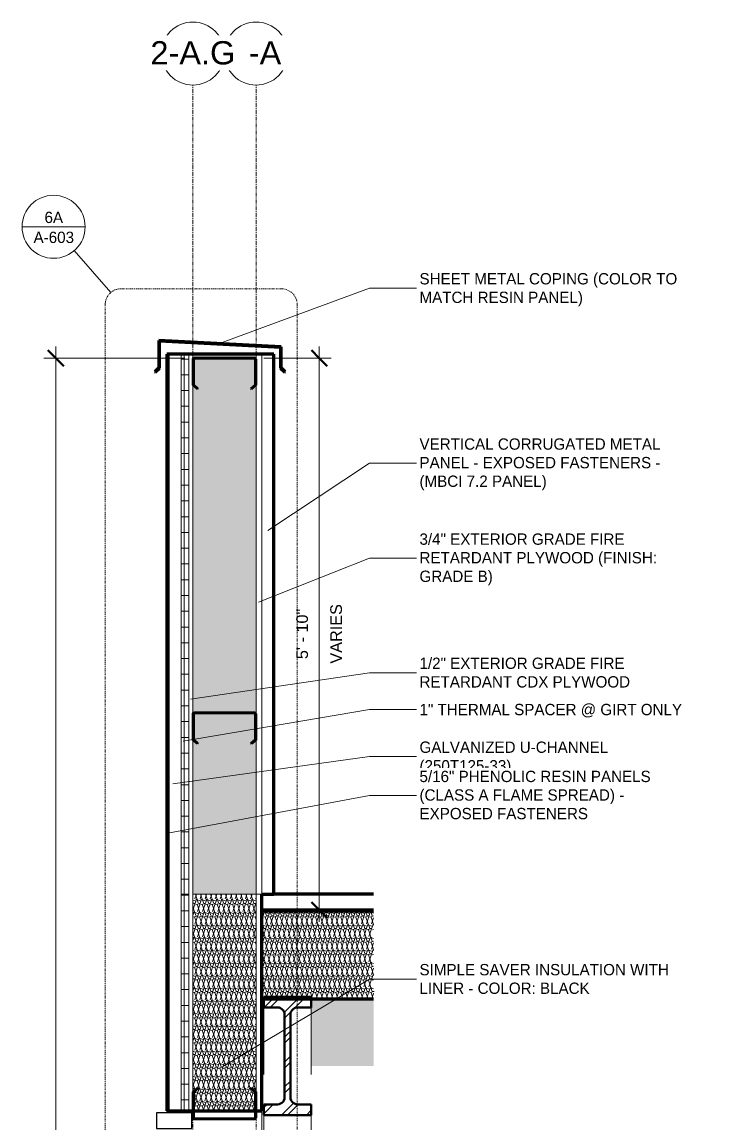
# Model space of a CAD drawing. Header units: inches. Extents: x 22745 to 23276, y -53 to 309.
# Drawn here: x 22874.3 to 22963.4, y 144.1 to 283.9 of the extents above; entities that cross this region are included whole.
import ezdxf

# ---------------------------------------------------------------- set-up
doc = ezdxf.new("R2010")
doc.units = ezdxf.units.IN
doc.header["$MEASUREMENT"] = 0
doc.linetypes.add('Dash Dot 3_16_', pattern=[0.3125, 0.1875, -0.0625, 0, -0.0625])
doc.linetypes.add('Grid Line 1_2_', pattern=[0.875, 0.5, -0.125, 0.125, -0.125])
for name, color, linetype, lineweight in [('A-ANNO-DIMS', 211, 'Continuous', 9), ('A-ANNO-DIMS-16', 211, 'Continuous', 9), ('A-ANNO-IDEN', 131, 'Continuous', 9), ('A-ANNO-SYMB', 150, 'Continuous', 9), ('A-CLNG', 13, 'Continuous', 18), ('A-CLNG-PATT', 13, 'Continuous', 18), ('A-DETL', 90, 'Continuous', 9), ('A-GLAZ-CWMG', 51, 'Continuous', 9), ('A-ROOF', 132, 'Continuous', 18), ('A-ROOF-PATT', 132, 'Continuous', 18), ('A-WALL', 113, 'Continuous', 18), ('A-WALL-PATT', 111, 'Continuous', 70), ('S-BEAM', 12, 'Continuous', 9), ('S-GRID', 1, 'Continuous', 9), ('S-GRID-IDEN', 1, 'Continuous', 9)]:
    doc.layers.add(name, color=color, linetype=linetype, lineweight=lineweight)
doc.styles.add('Arial_1', font='arial.ttf', dxfattribs={"height": 2.950599})
doc.styles.add('Arial_2', font='arial.ttf', dxfattribs={"height": 1.475299})
doc.styles.add('Century Gothic', font='GOTHIC.TTF', dxfattribs={"height": 1.437112})
doc.dimstyles.new('Linear_-_3_32__Arial', dxfattribs={"dimscale": 12, "dimtxt": 1.5, "dimasz": 0.166667, "dimexe": 0.125, "dimexo": 0.083333, "dimgap": 0.083333, "dimtad": 1, "dimdec": 4, "dimrnd": 0.0625, "dimzin": 1, "dimdsep": 46, "dimlunit": 4, "dimtxsty": 'Arial_2', "dimblk1": 'OBLIQUE', "dimblk2": 'OBLIQUE', "dimsah": 1, "dimcen": 0.09, "dimdle": 0.125, "dimazin": 0, "dimtfac": 1, "dimtdec": 4, "dimtix": 1, "dimtmove": 0, "dimatfit": 3, "dimfxl": 1, "dimtvp": 1, "dimtfill": 1, "dimfrac": 2, "dimtolj": 1, "dimtzin": 0, "dimarcsym": 2})
doc.dimstyles.new('Linear_-_3_32__Arial_1', dxfattribs={"dimscale": 12, "dimtxt": 1.5, "dimasz": 0.166667, "dimexe": 0.125, "dimexo": 0.083333, "dimgap": 0.083333, "dimtad": 1, "dimdec": 4, "dimrnd": 0.0625, "dimzin": 1, "dimdsep": 46, "dimlunit": 4, "dimtxsty": 'Arial_2', "dimblk1": 'OBLIQUE', "dimblk2": 'OBLIQUE', "dimsah": 1, "dimcen": 0.09, "dimdle": 0.125, "dimazin": 0, "dimtfac": 1, "dimtdec": 4, "dimtix": 1, "dimtmove": 0, "dimatfit": 3, "dimfxl": 1, "dimtvp": 1, "dimtfill": 1, "dimfrac": 2, "dimtolj": 1, "dimtzin": 0, "dimarcsym": 2})
pattern_1 = [(0, (-21553.164, 101.134), (0, 2), []), (90, (-21553.164, 101.134), (-2, 1e-16), [])]
pattern_2 = [(161.57, (-21553.084, 101.214), (-0.6397287956, 0.0002609723), [0, -4.554, 0.506, 0]), (18.43, (-21553.244, 101.214), (-0.6397287956, -0.0002609723), [0, -4.554, 0.506, 0]), (108.43, (-21553.084, 101.214), (0.3202005462, -1.599823931), [1.518, -3.542]), (71.57, (-21553.244, 101.214), (0.3202005462, 1.599823931), [1.518, -3.542])]
pattern_3 = [(45, (-21553.164, 101.134), (-1.583919, 1.583919), []), (45, (-21553.164, 103.534), (-1.583919, 1.583919), [])]

# ---------------------------------------------------------------- blocks, each defined once
blk = doc.blocks.new('W-Wide Flange - 1_-5_-1341919-Wall Section - One Story - Storefront _ Parapet')
at = {"layer": 'S-BEAM'}
h = blk.add_hatch(dxfattribs=at)
h.set_pattern_fill('FP_11', color=256, style=0, pattern_type=2)
h.set_pattern_definition(pattern_3)
h.paths.add_polyline_path([(-22783.01, 145.22), (-22780.3, 145.22), (-22780.3, 146.58), (-22782.04, 146.58), (-22782.24, 146.6), (-22782.42, 146.67), (-22782.59, 146.77), (-22782.73, 146.91), (-22782.84, 147.08), (-22782.91, 147.27), (-22782.93, 147.47), (-22782.93, 157.98), (-22782.91, 158.18), (-22782.84, 158.36), (-22782.73, 158.53), (-22782.59, 158.67), (-22782.42, 158.78), (-22782.24, 158.85), (-22782.04, 158.87), (-22780.3, 158.87), (-22780.3, 160.23), (-22786.3, 160.23), (-22786.3, 158.87), (-22784.57, 158.87), (-22784.37, 158.85), (-22784.18, 158.78), (-22784.01, 158.67), (-22783.87, 158.53), (-22783.77, 158.36), (-22783.7, 158.18), (-22783.68, 157.98), (-22783.68, 147.47), (-22783.7, 147.27), (-22783.77, 147.08), (-22783.87, 146.91), (-22784.01, 146.77), (-22784.18, 146.67), (-22784.37, 146.6), (-22784.57, 146.58), (-22786.3, 146.58), (-22786.3, 145.22)], flags=0)
at = {"layer": 'S-BEAM', "lineweight": 50}
for p, q in [((-22780.3, 160.23), (-22786.3, 160.23)), ((-22786.3, 160.23), (-22786.3, 159.97)), ((-22786.3, 159.97), (-22786.3, 158.87)), ((-22780.3, 159.97), (-22780.3, 160.23)), ((-22780.3, 158.87), (-22780.3, 159.97)), ((-22786.3, 158.87), (-22784.57, 158.87)), ((-22783.68, 157.98), (-22783.68, 147.47)), ((-22782.93, 147.47), (-22782.93, 157.98)), ((-22782.04, 158.87), (-22780.3, 158.87)), ((-22784.57, 146.58), (-22786.3, 146.58)), ((-22786.3, 146.58), (-22786.3, 145.22)), ((-22780.3, 146.58), (-22782.04, 146.58)), ((-22780.3, 145.22), (-22780.3, 146.58)), ((-22786.3, 145.22), (-22780.3, 145.22))]:
    blk.add_line(p, q, dxfattribs=at)
at = {"layer": 'S-BEAM'}
for p, q in [((-22786.3, 150.36), (-22786.3, 158.87)), ((-22780.3, 150.36), (-22780.3, 158.87)), ((-22786.3, 139.83), (-22786.3, 145.22)), ((-22780.3, 139.83), (-22780.3, 145.22))]:
    blk.add_line(p, q, dxfattribs=at)
at = {"layer": 'S-BEAM', "lineweight": 50, "flags": 128}
for points in [[(-22784.57, 158.87), (-22784.37, 158.85), (-22784.18, 158.78), (-22784.01, 158.67), (-22783.87, 158.53), (-22783.77, 158.36), (-22783.7, 158.18), (-22783.68, 157.98)], [(-22782.93, 157.98), (-22782.91, 158.18), (-22782.84, 158.36), (-22782.73, 158.53), (-22782.59, 158.67), (-22782.42, 158.78), (-22782.24, 158.85), (-22782.04, 158.87)], [(-22783.68, 147.47), (-22783.7, 147.27), (-22783.77, 147.08), (-22783.87, 146.91), (-22784.01, 146.77), (-22784.18, 146.67), (-22784.37, 146.6), (-22784.57, 146.58)], [(-22782.04, 146.58), (-22782.24, 146.6), (-22782.42, 146.67), (-22782.59, 146.77), (-22782.73, 146.91), (-22782.84, 147.08), (-22782.91, 147.27), (-22782.93, 147.47)]]:
    blk.add_lwpolyline(points, dxfattribs=at)
blk = doc.blocks.new('Girt_C - 8_D-1405604-Wall Section - One Story - Storefront _ Parapet')
at = {"layer": 'S-BEAM'}
h = blk.add_hatch(dxfattribs=at)
h.set_pattern_fill('FP_11', color=256, style=0, pattern_type=2)
h.set_pattern_definition(pattern_3)
h.paths.add_polyline_path([(-22787.88, 237.31), (-22787.3, 237.8), (-22787.3, 241.11), (-22787.36, 241.24), (-22787.49, 241.3), (-22795.12, 241.3), (-22795.25, 241.24), (-22795.3, 241.11), (-22795.3, 237.8), (-22794.73, 237.31), (-22794.66, 237.4), (-22795.19, 237.85), (-22795.19, 241.11), (-22795.17, 241.17), (-22795.12, 241.19), (-22787.49, 241.19), (-22787.44, 241.17), (-22787.41, 241.11), (-22787.41, 237.85), (-22787.95, 237.4)], flags=0)
at = {"layer": 'S-BEAM', "lineweight": 50}
for p, q in [((-22795.3, 241.11), (-22795.3, 237.8)), ((-22795.19, 237.85), (-22795.19, 241.11)), ((-22787.49, 241.3), (-22795.12, 241.3)), ((-22795.12, 241.19), (-22787.49, 241.19)), ((-22787.41, 241.11), (-22787.41, 237.85)), ((-22787.3, 237.8), (-22787.3, 241.11)), ((-22795.3, 237.8), (-22794.73, 237.31)), ((-22794.66, 237.4), (-22795.19, 237.85)), ((-22787.41, 237.85), (-22787.95, 237.4)), ((-22787.88, 237.31), (-22787.3, 237.8)), ((-22794.73, 237.31), (-22794.66, 237.4)), ((-22787.95, 237.4), (-22787.88, 237.31))]:
    blk.add_line(p, q, dxfattribs=at)
for centre, radius, start, end in [((-22795.12, 241.11), 0.188, 90, 180), ((-22795.12, 241.11), 0.0782, 90, 177.8773), ((-22787.49, 241.11), 0.188, 0, 90), ((-22787.49, 241.11), 0.0782, 3.0424, 90)]:
    blk.add_arc(centre, radius, start, end, dxfattribs=at)
blk = doc.blocks.new('Girt_C - 8_D-1405504-Wall Section - One Story - Storefront _ Parapet')
at = {"layer": 'S-BEAM'}
h = blk.add_hatch(dxfattribs=at)
h.set_pattern_fill('FP_11', color=256, style=0, pattern_type=2)
h.set_pattern_definition(pattern_3)
h.paths.add_polyline_path([(-22787.49, 144.69), (-22787.36, 144.74), (-22787.3, 144.88), (-22787.3, 148.19), (-22787.88, 148.67), (-22787.95, 148.59), (-22787.41, 148.14), (-22787.41, 144.87), (-22787.44, 144.82), (-22787.49, 144.8), (-22795.12, 144.8), (-22795.17, 144.82), (-22795.19, 144.87), (-22795.19, 148.14), (-22794.66, 148.59), (-22794.73, 148.67), (-22795.3, 148.19), (-22795.3, 144.88), (-22795.25, 144.74), (-22795.12, 144.69), (-22788.32, 144.69)], flags=0)
at = {"layer": 'S-BEAM', "lineweight": 50}
for p, q in [((-22794.73, 148.67), (-22795.3, 148.19)), ((-22795.3, 148.19), (-22795.3, 144.88)), ((-22795.19, 148.14), (-22794.66, 148.59)), ((-22794.66, 148.59), (-22794.73, 148.67)), ((-22787.88, 148.67), (-22787.95, 148.59)), ((-22787.95, 148.59), (-22787.41, 148.14)), ((-22787.3, 148.19), (-22787.88, 148.67)), ((-22787.3, 144.88), (-22787.3, 148.19)), ((-22795.19, 144.87), (-22795.19, 148.14)), ((-22787.41, 148.14), (-22787.41, 144.87)), ((-22787.49, 144.8), (-22795.12, 144.8)), ((-22795.12, 144.69), (-22787.49, 144.69))]:
    blk.add_line(p, q, dxfattribs=at)
for centre, radius, start, end in [((-22795.12, 144.88), 0.187, 180, 270), ((-22795.12, 144.88), 0.0782, 183.0424, 270), ((-22787.49, 144.88), 0.188, 270, 0), ((-22787.49, 144.88), 0.0782, 270, 357.8773)]:
    blk.add_arc(centre, radius, start, end, dxfattribs=at)
blk = doc.blocks.new('Girt_C - 8_D-V2-Wall Section - One Story - Storefront _ Parapet')
at = {"layer": 'S-BEAM'}
h = blk.add_hatch(dxfattribs=at)
h.set_pattern_fill('FP_11', color=256, style=0, pattern_type=2)
h.set_pattern_definition(pattern_3)
h.paths.add_polyline_path([(-22787.88, 192.31), (-22787.3, 192.8), (-22787.3, 196.11), (-22787.36, 196.24), (-22787.49, 196.3), (-22795.12, 196.3), (-22795.25, 196.24), (-22795.3, 196.11), (-22795.3, 192.8), (-22794.73, 192.31), (-22794.66, 192.4), (-22795.19, 192.85), (-22795.19, 196.11), (-22795.17, 196.17), (-22795.12, 196.19), (-22787.49, 196.19), (-22787.44, 196.17), (-22787.41, 196.11), (-22787.41, 192.85), (-22787.95, 192.4)], flags=0)
at = {"layer": 'S-BEAM', "lineweight": 50}
for p, q in [((-22795.3, 196.11), (-22795.3, 192.8)), ((-22795.19, 192.85), (-22795.19, 196.11)), ((-22787.49, 196.3), (-22795.12, 196.3)), ((-22795.12, 196.19), (-22787.49, 196.19)), ((-22787.41, 196.11), (-22787.41, 192.85)), ((-22787.3, 192.8), (-22787.3, 196.11)), ((-22795.3, 192.8), (-22794.73, 192.31)), ((-22794.66, 192.4), (-22795.19, 192.85)), ((-22794.73, 192.31), (-22794.66, 192.4)), ((-22787.41, 192.85), (-22787.95, 192.4)), ((-22787.95, 192.4), (-22787.88, 192.31)), ((-22787.88, 192.31), (-22787.3, 192.8))]:
    blk.add_line(p, q, dxfattribs=at)
for centre, radius, start, end in [((-22795.12, 196.11), 0.188, 90, 180), ((-22795.12, 196.11), 0.0782, 90, 177.8773), ((-22787.49, 196.11), 0.188, 0, 90), ((-22787.49, 196.11), 0.0782, 3.0424, 90)]:
    blk.add_arc(centre, radius, start, end, dxfattribs=at)
blk = doc.blocks.new('Rectangular Mullion - Exterior 2_ x 4_5_-1060761-Wall Section - One Story - Storefront _ Parapet')
at = {"layer": 'A-GLAZ-CWMG', "lineweight": 30}
for p, q in [((-22799.93, 145.5), (-22799.93, 143.5)), ((-22795.43, 145.5), (-22799.93, 145.5)), ((-22795.43, 143.5), (-22795.43, 145.5)), ((-22799.93, 143.5), (-22795.43, 143.5))]:
    blk.add_line(p, q, dxfattribs=at)
blk = doc.blocks.new('Grid - Grid Head - Circle-14747-Wall Section - One Story - Storefront _ Parapet')
at = {"layer": 'S-GRID-IDEN'}
blk.add_circle((-22787.3, 279.89), 4, dxfattribs=at)
blk = doc.blocks.new('DIMBLOCK3-Wall Section - One Story - Storefront _ Parapet')
at = {"layer": 'A-ANNO-DIMS-16', "lineweight": 50}
for p, q in [((22878.58, 241.24), (22877.58, 242.24)), ((22878.58, 241.24), (22879.58, 240.24)), ((22878.58, 0), (22877.58, 1)), ((22878.58, 0), (22879.58, -1))]:
    blk.add_line(p, q, dxfattribs=at)
at = {"layer": 'A-ANNO-DIMS-16'}
for p, q in [((22878.58, 242.74), (22878.58, -1.5)), ((22894.95, 241.24), (22877.08, 241.24)), ((22878.58, 241.24), (22894.95, 241.24)), ((22878.99, 0), (22877.08, 0)), ((22878.58, 0), (22878.99, 0))]:
    blk.add_line(p, q, dxfattribs=at)
at = {"layer": 'A-ANNO-DIMS-16', "color": 0, "insert": (22875.67, 115.73), "char_height": 1.4753, "width": 11.7415, "attachment_point": 1, "rotation": 90, "line_spacing_factor": 0.938532, "style": 'Arial_2', "bg_fill": 3, "box_fill_scale": 1.25, "bg_fill_color": 0, "bg_fill_transparency": 0}
blk.add_mtext('20\' - 1 1/4"', dxfattribs=at)
blk = doc.blocks.new('_Oblique')
at = {"color": 0, "linetype": 'ByBlock', "lineweight": -2}
blk.add_line((-0.5, -0.5), (0.5, 0.5), dxfattribs=at)
blk = doc.blocks.new('DIMBLOCK4-Wall Section - One Story - Storefront _ Parapet')
at = {"layer": 'A-ANNO-DIMS-16', "lineweight": 50}
for p, q in [((22911.98, 241.24), (22910.98, 242.24)), ((22911.98, 241.24), (22912.98, 240.24)), ((22911.98, 171.24), (22910.98, 172.24)), ((22911.98, 171.24), (22912.98, 170.24))]:
    blk.add_line(p, q, dxfattribs=at)
at = {"layer": 'A-ANNO-DIMS-16'}
for p, q in [((22911.98, 169.74), (22911.98, 242.74)), ((22904.95, 241.24), (22913.48, 241.24)), ((22911.98, 241.24), (22904.95, 241.24)), ((22908.2, 171.24), (22913.48, 171.24)), ((22911.98, 171.24), (22908.2, 171.24))]:
    blk.add_line(p, q, dxfattribs=at)
at = {"layer": 'A-ANNO-DIMS-16', "color": 0, "char_height": 1.475, "attachment_point": 1, "rotation": 90, "line_spacing_factor": 0.938532, "style": 'Arial_2', "bg_fill": 3, "box_fill_scale": 1.25, "bg_fill_color": 0, "bg_fill_transparency": 0}
for s, insert, width in [('VARIES', (22913.37, 202.49), 9), ('5\' - 10"', (22909.06, 203.06), 7.6431)]:
    blk.add_mtext(s, dxfattribs=dict(at, insert=insert, width=width))
blk = doc.blocks.new('Section - Callout Head-19020-Wall Section - One Story - Storefront _ Parapet')
at = {"layer": 'A-ANNO-SYMB'}
blk.add_line((-22816.96, 257.91), (-22808.96, 257.91), dxfattribs=at)
for start, end in [(0, 180), (180, 360)]:
    blk.add_arc((-22812.96, 257.91), 4, start, end, dxfattribs=at)

msp = doc.modelspace()

# ---------------------------------------------------------------- hatches: boundary and pattern name
at = {"layer": 'A-CLNG-PATT', "lineweight": 9}
h = msp.add_hatch(dxfattribs=at)
h.set_pattern_fill('FP_9', color=256, style=0, pattern_type=2)
h.set_pattern_definition(pattern_2)
h.paths.add_polyline_path([(22908.24257, 159.97351), (22918.85024, 159.97351), (22918.85024, 171.10816), (22904.70357, 171.10816), (22904.70357, 159.97351)], flags=0)
at = {"layer": 'A-CLNG-PATT', "lineweight": 5}
h = msp.add_hatch(color=256, dxfattribs=at)
h.paths.add_polyline_path([(22918.85024, 151.46635), (22918.85024, 159.9735), (22910.95357, 159.9735), (22910.95357, 151.46635)], flags=0)
h.paths.add_polyline_path([(22904.70365, 151.46635), (22904.95357, 151.46748), (22904.95357, 159.9735), (22904.70365, 159.9735), (22904.70365, 152.7379)], flags=0)
at = {"layer": 'A-ROOF-PATT', "lineweight": 9}
h = msp.add_hatch(dxfattribs=at)
h.set_pattern_fill('FP_12', color=256, style=0, pattern_type=2)
h.set_pattern_definition([(90, (-174.388, -762.154), (-16.082, 1e-15), [])])
h.paths.add_polyline_path([(22918.85024, 171.10816), (22918.85024, 171.23837), (22904.70365, 171.23837), (22904.70365, 171.10816), (22906.5852, 171.10816)], flags=0)
at = {"layer": 'A-WALL-PATT', "lineweight": 9}
h = msp.add_hatch(dxfattribs=at)
h.set_pattern_fill('FP_8', color=256, style=0, pattern_type=2)
h.set_pattern_definition(pattern_1)
h.paths.add_polyline_path([(22895.45357, 173.2401), (22895.45357, 241.75), (22894.45357, 241.75), (22894.45357, 173.2401)], flags=0)
h = msp.add_hatch(dxfattribs=at)
h.set_pattern_fill('FP_9', color=256, style=0, pattern_type=2)
h.set_pattern_definition(pattern_2)
h.paths.add_polyline_path([(22903.95357, 173.2401), (22903.95357, 241.75), (22895.95357, 241.75), (22895.95357, 173.2401), (22897.63491, 173.2401)], flags=0)
h = msp.add_hatch(dxfattribs=at)
h.set_pattern_fill('FP_8', color=256, style=0, pattern_type=2)
h.set_pattern_definition(pattern_1)
h.paths.add_polyline_path([(22894.45357, 145.75), (22895.45357, 145.75), (22895.45357, 173.2401), (22894.45357, 173.2401)], flags=0)
h = msp.add_hatch(dxfattribs=at)
h.set_pattern_fill('FP_9', color=256, style=0, pattern_type=2)
h.set_pattern_definition(pattern_2)
h.paths.add_polyline_path([(22895.95357, 145.75), (22903.95357, 145.75), (22903.95357, 173.2401), (22895.95357, 173.2401)], flags=0)
h = msp.add_hatch(dxfattribs=at)
h.set_pattern_fill('FP_10', color=256, style=0, pattern_type=2)
h.set_pattern_definition([(90, (-23337.58, 677.25), (-193, -193), [48, -145]), (180, (-23337.58, 677.25), (-2e-14, -193), [96.25, -96.75]), (270, (-23433.83, 725.25), (-193, -193), [48, -145]), (180, (-23337.58, 725.25), (-2e-14, -193), [96.25, -96.75]), (270, (-23434.08, 725.25), (-193, -193), [48, -145]), (180, (-23434.08, 725.25), (-2e-14, -193), [96.25, -96.75]), (90, (-23530.33, 677.25), (-193, -193), [48, -145]), (180, (-23434.08, 677.25), (-2e-14, -193), [96.25, -96.75]), (90, (-23385.58, 725.5), (-193, -193), [48, -145]), (180, (-23337.33, 725.5), (-2e-14, -193), [48.25, -144.75]), (180, (-23337.33, 773.5), (-2e-14, -193), [48.25, -144.75]), (90, (-23482.08, 725.5), (-193, -193), [48, -145]), (180, (-23385.83, 725.5), (-2e-14, -193), [96.25, -96.75]), (270, (-23385.83, 773.5), (-193, -193), [48, -145]), (180, (-23385.83, 773.5), (-2e-14, -193), [96.25, -96.75]), (180, (-23482.33, 725.5), (-2e-14, -193), [48, -145]), (270, (-23482.33, 773.5), (-193, -193), [48, -145]), (180, (-23482.33, 773.5), (-2e-14, -193), [48, -145]), (90, (-23337.58, 773.75), (-193, -193), [48, -145]), (180, (-23337.58, 773.75), (-2e-14, -193), [96.25, -96.75]), (270, (-23433.83, 821.75), (-193, -193), [48, -145]), (180, (-23337.58, 821.75), (-2e-14, -193), [96.25, -96.75]), (270, (-23434.08, 821.75), (-193, -193), [48, -145]), (180, (-23434.08, 821.75), (-2e-14, -193), [96.25, -96.75]), (270, (-23530.33, 821.75), (-193, -193), [48, -145]), (180, (-23434.08, 773.75), (-2e-14, -193), [96.25, -96.75]), (90, (-23385.58, 822), (-193, -193), [48, -145]), (180, (-23337.33, 822), (-2e-14, -193), [48.25, -144.75]), (180, (-23337.33, 870), (-2e-14, -193), [48.25, -144.75]), (90, (-23482.08, 822), (-193, -193), [48, -145]), (180, (-23385.83, 822), (-2e-14, -193), [96.25, -96.75]), (270, (-23385.83, 870), (-193, -193), [48, -145]), (180, (-23385.83, 870), (-2e-14, -193), [96.25, -96.75]), (180, (-23482.33, 822), (-2e-14, -193), [48, -145]), (270, (-23482.33, 870), (-193, -193), [48, -145]), (180, (-23482.33, 870), (-2e-14, -193), [48, -145])])
h.paths.add_polyline_path([(22895.82857, 0), (22904.70357, 0), (22904.70357, 145.75), (22903.95357, 145.75), (22903.95238, 144.87213), (22903.89865, 144.74242), (22903.76607, 144.6875), (22896.14101, 144.68752), (22896.00849, 144.74242), (22895.95357, 144.875), (22895.95357, 145.75), (22892.64107, 145.75), (22892.64107, 145.5), (22895.82857, 145.5), (22895.82857, 2)], flags=0)
h.paths.add_polyline_path([(22896.52919, 47.57168), (22895.95357, 48.05469), (22895.95527, 51.37128), (22896.00849, 51.49977), (22896.14107, 51.55469), (22903.7661, 51.55469), (22903.89865, 51.49977), (22903.95357, 51.36719), (22903.95357, 48.05469), (22903.37904, 47.5726), (22903.30873, 47.65638), (22903.84419, 48.10569), (22903.84419, 51.37006), (22903.82033, 51.42344), (22903.76607, 51.44531), (22896.14101, 51.44531), (22896.08722, 51.42386), (22896.06294, 51.36719), (22896.06294, 48.10569), (22896.5995, 47.65547)], flags=0)
h.paths.add_polyline_path([(22903.49183, 96.32031), (22896.14104, 96.32032), (22896.00849, 96.37523), (22895.95357, 96.50781), (22895.95357, 99.82031), (22896.5281, 100.3024), (22896.59841, 100.21862), (22896.06294, 99.76931), (22896.06294, 96.50494), (22896.08681, 96.45156), (22896.14107, 96.42969), (22903.76613, 96.42969), (22903.81992, 96.45114), (22903.84419, 96.50781), (22903.84419, 99.76931), (22903.30764, 100.21953), (22903.37795, 100.30332), (22903.95357, 99.82031), (22903.95187, 96.50372), (22903.89865, 96.37523), (22903.76607, 96.32031)], flags=0)
h.paths.add_polyline_path([(22897.63491, 144.79688), (22903.7661, 144.79688), (22903.82033, 144.81875), (22903.84419, 144.875), (22903.84419, 145.75), (22896.06294, 145.75), (22896.06294, 144.8709), (22896.08722, 144.81832), (22896.14107, 144.79688)], flags=0)

# ---------------------------------------------------------------- linework, layer by layer
at = {"layer": 'A-ANNO-IDEN', "color": 153}
for p, q in [((22918.34088, 250.12426), (22924.67763, 250.12426)), ((22918.34088, 227.94097), (22924.67763, 227.94097)), ((22918.34088, 215.87911), (22924.67763, 215.87911)), ((22918.34088, 201.34369), (22924.67763, 201.34369)), ((22918.34088, 196.68767), (22924.67763, 196.68767)), ((22918.34088, 190.6964), (22924.67763, 190.6964)), ((22918.34088, 185.77588), (22924.67763, 185.77588)), ((22899.72801, 151.39892), (22918.34088, 162.47513)), ((22918.34088, 162.47513), (22924.67763, 162.47513))]:
    msp.add_line(p, q, dxfattribs=at)
at = {"layer": 'A-ANNO-SYMB'}
msp.add_line((22885.53407, 249.5616), (22880.91897, 254.88567), dxfattribs=at)
at = {"layer": 'A-ANNO-SYMB', "linetype": 'Dash Dot 3_16_'}
msp.add_line((22907.17369, 250.05035), (22886.84408, 250.05035), dxfattribs=at)
for centre, start, end in [((22886.84408, 248.05035), 90, 180), ((22907.17369, 248.05035), 0, 90)]:
    msp.add_arc(centre, 2, start, end, dxfattribs=at)
at = {"layer": 'A-CLNG', "lineweight": 70}
for p, q in [((22918.85024, 171.10816), (22904.70357, 171.10816)), ((22904.70357, 159.97351), (22918.85024, 159.97351))]:
    msp.add_line(p, q, dxfattribs=at)
at = {"layer": 'A-DETL'}
msp.add_line((22904.70357, 171.24219), (22907.20357, 171.24219), dxfattribs=at)
at = {"layer": 'A-ROOF', "lineweight": 70}
for p, q in [((22918.85024, 173.2401), (22906.20357, 173.2401)), ((22904.70357, 171.23837), (22918.85024, 171.23837))]:
    msp.add_line(p, q, dxfattribs=at)
at = {"layer": 'A-WALL', "lineweight": 70}
for p, q in [((22891.64107, 243.5), (22891.64107, 240)), ((22907.14107, 242.68768), (22891.64107, 243.5)), ((22891.70357, 239.97411), (22891.70357, 243.43414)), ((22891.70357, 243.43414), (22907.07857, 242.62837)), ((22907.07857, 242.62837), (22907.07857, 239.97411)), ((22907.14107, 240), (22907.14107, 242.68768)), ((22892.64107, 241.75), (22892.64107, 145.75)), ((22906.20357, 241.75), (22892.64107, 241.75)), ((22906.20357, 173.2401), (22906.20357, 241.75)), ((22891.64107, 240), (22891.14107, 239.5)), ((22891.14107, 239.5), (22891.18526, 239.45581)), ((22891.18526, 239.45581), (22891.70357, 239.97411)), ((22907.07857, 239.97411), (22907.59688, 239.45581)), ((22907.64107, 239.5), (22907.14107, 240)), ((22907.59688, 239.45581), (22907.64107, 239.5)), ((22904.70357, 171.23837), (22904.70357, 173.2401)), ((22904.70357, 173.2401), (22906.20357, 173.2401)), ((22904.70357, 159.9735), (22904.70357, 171.23836)), ((22904.70357, 145.75), (22904.70357, 159.97349)), ((22892.64107, 145.75), (22904.70357, 145.75))]:
    msp.add_line(p, q, dxfattribs=at)
at = {"layer": 'A-WALL'}
for p, q in [((22892.95357, 241.75), (22892.95357, 145.75)), ((22894.45357, 241.75), (22894.45357, 145.75)), ((22895.45357, 241.75), (22895.45357, 145.75)), ((22895.95357, 241.75), (22895.95357, 145.75)), ((22903.95357, 241.75), (22903.95357, 145.75)), ((22904.70357, 241.75), (22904.70357, 173.2401)), ((22895.45357, 173.2401), (22894.45357, 173.2401)), ((22904.70357, 173.2401), (22895.95357, 173.2401)), ((22892.64107, 145.5), (22892.64107, 145.75)), ((22904.70357, 145.75), (22904.70357, 0))]:
    msp.add_line(p, q, dxfattribs=at)
at = {"layer": 'S-GRID', "linetype": 'Grid Line 1_2_'}
for p, q in [((22895.95357, -48), (22895.95357, 275.88637)), ((22895.95357, -48), (22895.95357, 275.88637)), ((22903.95357, -48), (22903.95357, 275.88637)), ((22903.95357, -48), (22903.95357, 275.88637))]:
    msp.add_line(p, q, dxfattribs=at)

# ---------------------------------------------------------------- block references
at = {"layer": 'A-ANNO-SYMB'}
msp.add_blockref('Section - Callout Head-19020-Wall Section - One Story - Storefront _ Parapet', (45691.25638, 0), dxfattribs=at)
at = {"layer": 'A-GLAZ-CWMG'}
msp.add_blockref('Rectangular Mullion - Exterior 2_ x 4_5_-1060761-Wall Section - One Story - Storefront _ Parapet', (45691.25638, 0), dxfattribs=at)
at = {"layer": 'S-BEAM'}
for name in ['Girt_C - 8_D-1405604-Wall Section - One Story - Storefront _ Parapet', 'Girt_C - 8_D-V2-Wall Section - One Story - Storefront _ Parapet', 'W-Wide Flange - 1_-5_-1341919-Wall Section - One Story - Storefront _ Parapet', 'Girt_C - 8_D-1405504-Wall Section - One Story - Storefront _ Parapet']:
    msp.add_blockref(name, (45691.25638, 0), dxfattribs=at)
at = {"layer": 'S-GRID-IDEN'}
msp.add_blockref('Grid - Grid Head - Circle-14747-Wall Section - One Story - Storefront _ Parapet', (45691.25638, 0), dxfattribs=at)

# ---------------------------------------------------------------- texts
at = {"layer": 'A-ANNO-SYMB', "char_height": 1.437112, "attachment_point": 2, "line_spacing_factor": 0.984117, "style": 'Century Gothic'}
for s, insert, width in [('6A', (22878.32203, 259.82328), 3.078), ('A-603', (22878.32203, 257.29124), 6.48)]:
    msp.add_mtext(s, dxfattribs=dict(at, insert=insert, width=width))

# ---------------------------------------------------------------- next in the draw order: texts
at = {"layer": 'A-ANNO-IDEN', "char_height": 1.4371118, "attachment_point": 1, "line_spacing_factor": 0.984117, "style": 'Century Gothic', "bg_fill": 3, "box_fill_scale": 1.25, "bg_fill_color": 0, "bg_fill_transparency": 0}
for s, insert, width in [('SHEET METAL COPING (COLOR TO\\PMATCH RESIN PANEL)', (22924.67763, 252.03756), 38.358), ('VERTICAL CORRUGATED METAL\\PPANEL - EXPOSED FASTENERS -\\P(MBCI 7.2 PANEL)', (22924.67763, 231.06856), 35.478), ('3/4" EXTERIOR GRADE FIRE\\PRETARDANT PLYWOOD (FINISH:\\PGRADE B)', (22924.67763, 219.0067), 34.686), ('1/2" EXTERIOR GRADE FIRE\\PRETARDANT CDX PLYWOOD', (22924.67763, 203.25699), 31.518), ('1" THERMAL SPACER @ GIRT ONLY', (22924.67763, 197.38668), 37.98), ('GALVANIZED U-CHANNEL\\P(250T125-33)', (22924.67763, 192.6097), 28.854), ('SIMPLE SAVER INSULATION WITH\\PLINER - COLOR: BLACK', (22924.67763, 164.38843), 35.55)]:
    msp.add_mtext(s, dxfattribs=dict(at, insert=insert, width=width))
at = {"layer": 'S-GRID-IDEN', "insert": (22903.9528, 281.45919), "char_height": 2.950599, "width": 7.092, "attachment_point": 2, "line_spacing_factor": 0.938532, "style": 'Arial_1', "bg_fill": 3, "box_fill_scale": 1.25, "bg_fill_color": 0, "bg_fill_transparency": 0}
msp.add_mtext('3-1', dxfattribs=at)

# ---------------------------------------------------------------- next in the draw order: dimensions: what is measured, and where the dimension line sits
at = {"layer": 'A-ANNO-DIMS'}
dim = msp.add_linear_dim(base=(22878.57955, 0), p1=(22895.95357, 241.24219), p2=(22879.99376, 0), angle=90, dimstyle='Linear_-_3_32__Arial', override={"dimpost": '<>', "dimfxl": 241.769536}, dxfattribs=at)
dim.commit()
dim.dimension.update_dxf_attribs({"geometry": 'DIMBLOCK3-Wall Section - One Story - Storefront _ Parapet', "text_midpoint": (22876.81674, 120.62109)})
dim = msp.add_linear_dim(base=(22911.97669, 241.24219), p1=(22907.20357, 171.24219), p2=(22903.95357, 241.24219), angle=90, text='<>\\XVARIES', dimstyle='Linear_-_3_32__Arial_1', override={"dimpost": '<>', "dimfxl": 70.075406}, dxfattribs=at)
dim.commit()
dim.dimension.update_dxf_attribs({"geometry": 'DIMBLOCK4-Wall Section - One Story - Storefront _ Parapet', "text_midpoint": (22911.97669, 206.24219)})

# ---------------------------------------------------------------- next in the draw order: linework, layer by layer
at = {"layer": 'A-ANNO-IDEN', "color": 153}
for p, q in [((22899.18795, 243.05305), (22918.34088, 250.12426)), ((22905.43844, 219.38965), (22918.34088, 227.94097)), ((22904.26826, 210.29825), (22918.34088, 215.87911)), ((22895.6554, 197.97011), (22918.34088, 201.34369)), ((22894.72501, 192.63555), (22918.34088, 196.68767)), ((22893.43058, 187.24396), (22918.34088, 190.6964)), ((22892.79467, 180.98917), (22918.34088, 185.77588))]:
    msp.add_line(p, q, dxfattribs=at)
at = {"layer": 'A-ANNO-SYMB', "linetype": 'Dash Dot 3_16_'}
for p, q in [((22884.84408, 248.05035), (22884.84408, -7.15363)), ((22909.17369, -7.15363), (22909.17369, 248.05035))]:
    msp.add_line(p, q, dxfattribs=at)

# ---------------------------------------------------------------- next in the draw order: block references
at = {"layer": 'S-GRID-IDEN'}
msp.add_blockref('Grid - Grid Head - Circle-14747-Wall Section - One Story - Storefront _ Parapet', (45683.25638, 0), dxfattribs=at)

# ---------------------------------------------------------------- next in the draw order: texts
at = {"layer": 'A-ANNO-IDEN', "insert": (22924.67763, 188.90347), "char_height": 1.4371118, "width": 33.93, "attachment_point": 1, "line_spacing_factor": 0.984117, "style": 'Century Gothic', "bg_fill": 3, "box_fill_scale": 1.25, "bg_fill_color": 0, "bg_fill_transparency": 0}
msp.add_mtext('5/16" PHENOLIC RESIN PANELS\\P(CLASS A FLAME SPREAD) -\\PEXPOSED FASTENERS', dxfattribs=at)

# ---------------------------------------------------------------- next in the draw order: texts
at = {"layer": 'S-GRID-IDEN', "insert": (22895.9528, 281.45919), "char_height": 2.950599, "width": 12.276, "attachment_point": 2, "line_spacing_factor": 0.938532, "style": 'Arial_1', "bg_fill": 3, "box_fill_scale": 1.25, "bg_fill_color": 0, "bg_fill_transparency": 0}
msp.add_mtext('3-1.G', dxfattribs=at)

# ---------------------------------------------------------------- next in the draw order: block references
at = {"layer": 'S-GRID-IDEN'}
msp.add_blockref('Grid - Grid Head - Circle-14747-Wall Section - One Story - Storefront _ Parapet', (45691.25638, 0), dxfattribs=at)

# ---------------------------------------------------------------- next in the draw order: texts
at = {"layer": 'S-GRID-IDEN', "insert": (22903.9528, 281.45919), "char_height": 2.950599, "width": 7.632, "attachment_point": 2, "line_spacing_factor": 0.938532, "style": 'Arial_1', "bg_fill": 3, "box_fill_scale": 1.25, "bg_fill_color": 0, "bg_fill_transparency": 0}
msp.add_mtext('2-A', dxfattribs=at)

# ---------------------------------------------------------------- next in the draw order: block references
at = {"layer": 'S-GRID-IDEN'}
msp.add_blockref('Grid - Grid Head - Circle-14747-Wall Section - One Story - Storefront _ Parapet', (45683.25638, 0), dxfattribs=at)

# ---------------------------------------------------------------- next in the draw order: texts
at = {"layer": 'S-GRID-IDEN', "insert": (22895.9528, 281.45919), "char_height": 2.950599, "width": 12.816, "attachment_point": 2, "line_spacing_factor": 0.938532, "style": 'Arial_1', "bg_fill": 3, "box_fill_scale": 1.25, "bg_fill_color": 0, "bg_fill_transparency": 0}
msp.add_mtext('2-A.G', dxfattribs=at)

doc.saveas('drawing.dxf')
